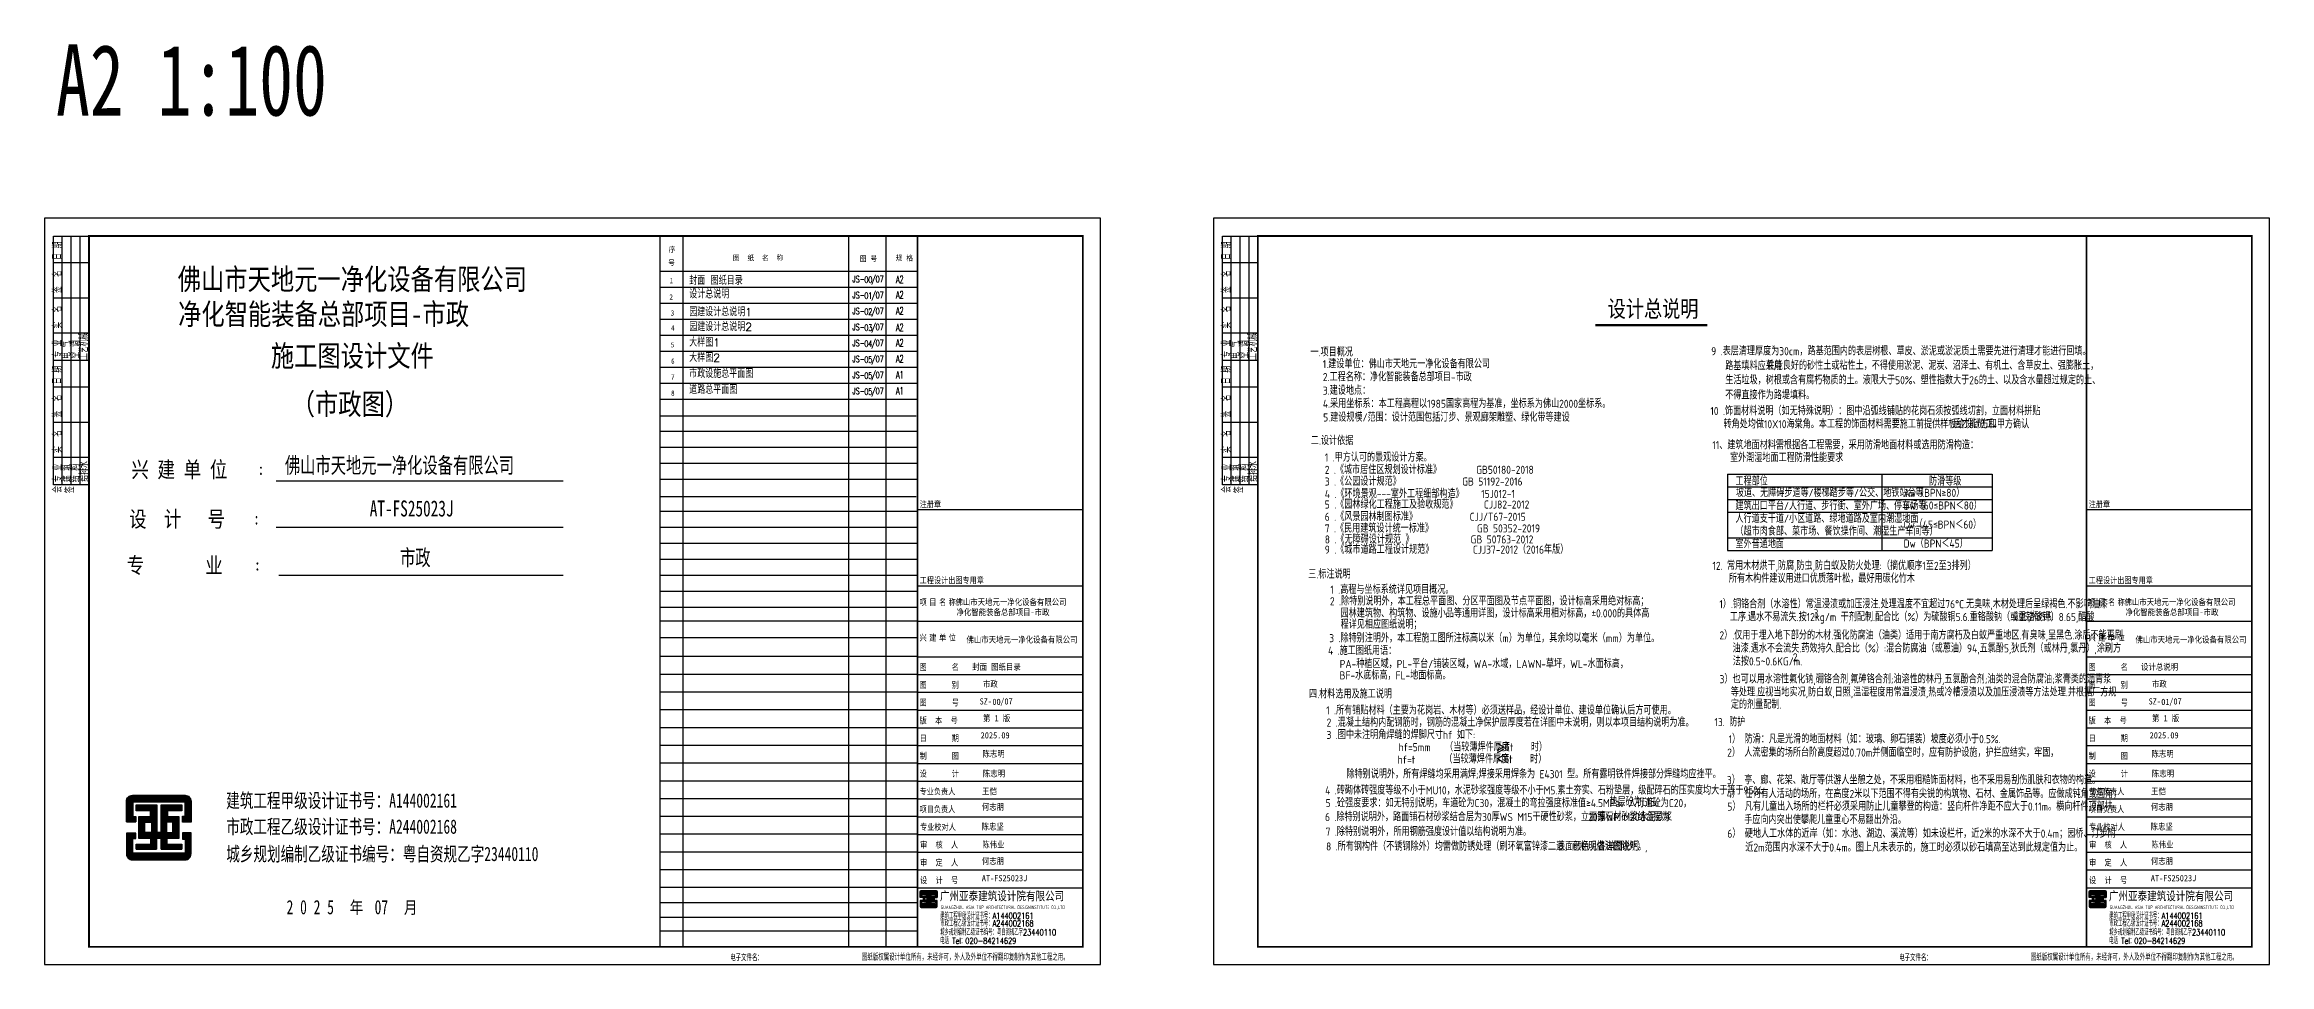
# Model space of a CAD drawing. Extents: x 104028 to 361637, y -78822 to 68782.
# Drawn here: x 104028 to 229184, y 17001 to 68782 of the extents above; entities that cross this region are included whole.
import ezdxf

# ---------------------------------------------------------------- set-up
doc = ezdxf.new("R2010")
doc.units = 0
doc.header["$LTSCALE"] = 1000
doc.header["$MEASUREMENT"] = 0
doc.layers.add('0.13', color=7, linetype='Continuous', lineweight=13)
for name, color, linetype in [('13', 13, 'Continuous'), ('14', 14, 'Continuous'), ('PUB_TEXT', 7, 'Continuous'), ('PUB_TITLE', 4, 'Continuous'), ('TK-TXT1', 140, 'Continuous')]:
    doc.layers.add(name, color=color, linetype=linetype)
doc.styles.add('-宋体', font='', dxfattribs={"width": 0.8})
doc.styles.add('-新宋体', font='', dxfattribs={"width": 0.8})
doc.styles.add('-黑体', font='', dxfattribs={"width": 0.8})
doc.styles.add('_HZTXT', font='')
doc.styles.add('_KCYD_DIM', font='gbenor.shx', dxfattribs={"bigfont": 'gbcbig.shx'})
doc.styles.add('_TCH_AXIS', font='COMPLEX', dxfattribs={"bigfont": 'GBCBIG'})
doc.styles.add('HT', font='')
doc.styles.add('hztxt', font='romand_pkpm', dxfattribs={"bigfont": 'gbcbig'})
doc.styles.get("Standard").update_dxf_attribs({"font": 'gbenor.shx', "bigfont": 'gbcbig.shx'})
doc.styles.add('天正', font='SIMPLEX', dxfattribs={"width": 0.8, "bigfont": 'HZTXT'})
doc.styles.add('宋体', font='', dxfattribs={"width": 0.8})
doc.styles.get('-宋体').set_extended_font_data('宋体')
doc.styles.get('-新宋体').set_extended_font_data('NSimSun')
doc.styles.get('-黑体').set_extended_font_data('SimHei')
doc.styles.get('_HZTXT').set_extended_font_data('KaiTi')
doc.styles.get('HT').set_extended_font_data('SimHei')
doc.styles.get('宋体').set_extended_font_data('SimSun')

# ---------------------------------------------------------------- blocks, each defined once
blk = doc.blocks.new('weer')
at = {"layer": '14'}
h = blk.add_hatch(dxfattribs=at)
h.set_pattern_fill('ANSI31', color=256, scale=100, angle=135, style=0)
h.set_pattern_definition([(180, (-144463.316, -50934.867), (-3e-15, -12.5), [])])
edge = h.paths.add_edge_path()
edge.add_line((73001, 29938), (73001, 29856))
edge.add_line((73001, 29856), (72861, 29856))
edge.add_line((72861, 29856), (72861, 30167))
edge.add_arc((72951, 30167), 90, 90, 180, ccw=False)
edge.add_line((72951, 30257), (73741, 30257))
edge.add_arc((73741, 30167), 90, 0, 90, ccw=False)
edge.add_line((73831, 30167), (73831, 29851))
edge.add_line((73831, 29851), (73701, 29851))
edge.add_line((73701, 29851), (73701, 29945))
edge.add_line((73701, 29945), (73730, 29945))
edge.add_line((73730, 29945), (73744, 29945))
edge.add_line((73744, 29945), (73744, 30157))
edge.add_line((73744, 30157), (72957, 30157))
edge.add_line((72957, 30157), (72957, 29938))
edge.add_line((72957, 29938), (73001, 29938))
h.paths.add_polyline_path([(73383, 29705), (73383, 30113), (73691, 30113), (73691, 30025), (73477, 30025), (73477, 29938), (73650, 29938), (73650, 29608), (73470, 29608), (73470, 29525), (73692, 29525), (73692, 29448), (73384, 29448), (73384, 29609), (73315, 29609), (73315, 29448), (73006, 29448), (73006, 29525), (73229, 29525), (73229, 29608), (73049, 29608), (73049, 29938), (73222, 29938), (73222, 30025), (73008, 30025), (73008, 30113), (73316, 30113), (73316, 29705)])
h.paths.add_polyline_path([(73138, 29855), (73236, 29855), (73236, 29699), (73138, 29699)], flags=16)
h.paths.add_polyline_path([(73560, 29855), (73463, 29855), (73463, 29699), (73560, 29699)], flags=16)
edge = h.paths.add_edge_path()
edge.add_line((73001, 29608), (73001, 29690))
edge.add_line((73001, 29690), (72861, 29690))
edge.add_line((72861, 29690), (72861, 29379))
edge.add_arc((72951, 29379), 90, 180, 270)
edge.add_line((72951, 29289), (73741, 29289))
edge.add_arc((73741, 29379), 90, 270, 360)
edge.add_line((73831, 29379), (73831, 29695))
edge.add_line((73831, 29695), (73701, 29695))
edge.add_line((73701, 29695), (73701, 29601))
edge.add_line((73701, 29601), (73730, 29601))
edge.add_line((73730, 29601), (73744, 29601))
edge.add_line((73744, 29601), (73744, 29389))
edge.add_line((73744, 29389), (72957, 29389))
edge.add_line((72957, 29389), (72957, 29608))
edge.add_line((72957, 29608), (73001, 29608))
for points in [[(73001, 29939), (73001, 29857), (72861, 29857), (72861, 30168, -0.414214), (72951, 30258), (73741, 30258, -0.414214), (73831, 30168), (73831, 29852), (73701, 29852), (73701, 29946), (73730, 29946), (73744, 29946), (73744, 30158), (72957, 30158), (72957, 29939)], [(73001, 29608), (73001, 29690), (72861, 29690), (72861, 29379, 0.414214), (72951, 29289), (73741, 29289, 0.414214), (73831, 29379), (73831, 29695), (73701, 29695), (73701, 29601), (73730, 29601), (73744, 29601), (73744, 29389), (72957, 29389), (72957, 29608)]]:
    blk.add_lwpolyline(points, format="xyb", close=True, dxfattribs=at)
blk.add_lwpolyline([(73383, 29705), (73383, 29705), (73383, 30113), (73691, 30113), (73691, 30025), (73477, 30025), (73477, 29938), (73650, 29938), (73650, 29608), (73470, 29608), (73470, 29525), (73692, 29525), (73692, 29448), (73384, 29448), (73384, 29609), (73315, 29609), (73315, 29448), (73006, 29448), (73006, 29525), (73229, 29525), (73229, 29608), (73049, 29608), (73049, 29938), (73222, 29938), (73222, 30025), (73008, 30025), (73008, 30113), (73316, 30113), (73316, 29705), (73383, 29705)], dxfattribs=at)
for points in [[(73138, 29855), (73236, 29855), (73236, 29699), (73138, 29699)], [(73560, 29855), (73463, 29855), (73463, 29699), (73560, 29699)]]:
    blk.add_lwpolyline(points, close=True, dxfattribs=at)
blk = doc.blocks.new('A$C31F951D0')
at = {"layer": 'PUB_TEXT', "style": '天正', "width": 0.6}
for s, p in [('JS-', (0, 132)), ('/07', (1182, 132))]:
    blk.add_text(s, height=396.4, dxfattribs=at).set_placement(p)
blk = doc.blocks.new('$titleblk$00000206')
at = {"layer": '14', "color": 14}
for p, q in [((-140, 20), (0, 20)), ((-140, 0), (-140, 20)), ((-140, 15), (0, 15)), ((-124.6, 0), (-124.6, 20)), ((-105, 0), (-105, 20)), ((-85, 0), (-85, 20)), ((-70, 0), (-70, 20)), ((-54.6, 0), (-54.6, 20)), ((-35, 0), (-35, 20)), ((-15, 0), (-15, 20)), ((0, 20), (0, 0)), ((-140, 10), (0, 10)), ((-140, 5), (0, 5)), ((-140, 0), (0, 0))]:
    blk.add_line(p, q, dxfattribs=at)
at = {"layer": '14', "color": 14, "style": 'hztxt', "width": 0.85}
for s, p in [('签', (-144.7, 8.3)), ('会', (-144.5, 15.3)), ('建 筑', (-138.5, 10.3)), ('专 业', (-138.5, 15.2)), ('实  名', (-122.1, 15.3)), ('签  名', (-102.1, 15.3)), ('日 期', (-83.4, 15.4)), ('电 气', (-69.1, 10.4)), ('专 业', (-68.5, 15.3)), ('实  名', (-52.1, 15.3)), ('签  名', (-32.1, 15.3)), ('日 期', (-13.4, 15.4)), ('结 构', (-138.5, 5.3)), ('给排水', (-138.2, 0.3)), ('工艺机械', (-69.7, 0.5)), ('空 调', (-68.9, 5.4))]:
    blk.add_text(s, height=4.5, dxfattribs=at).set_placement(p)
blk = doc.blocks.new('$titleblk$00000212')
at = {"layer": '14', "style": 'hztxt', "width": 0.85}
for s, p in [('电子文件名：', (-198.3, 0.8)), ('图纸版权属设计单位所有，未经许可，外人及外单位不得翻印复制作为其他工程之用。', (-124.2, 1.1))]:
    blk.add_text(s, height=3.6, rotation=359.9997, dxfattribs=at).set_placement(p)
blk = doc.blocks.new('DSFGNDFGMMMM')
at = {"layer": '14'}
h = blk.add_hatch(dxfattribs=at)
h.set_pattern_fill('ANSI31', color=256, scale=100, angle=135, style=0)
h.set_pattern_definition([(180, (-64047.399, -60016.807), (-3e-15, -12.5), [])])
edge = h.paths.add_edge_path()
edge.add_line((153417, 20856), (153417, 20774))
edge.add_line((153417, 20774), (153276, 20774))
edge.add_line((153276, 20774), (153276, 21085))
edge.add_arc((153366, 21085), 90, 90, 180, ccw=False)
edge.add_line((153366, 21175), (154157, 21175))
edge.add_arc((154157, 21085), 90, 0, 90, ccw=False)
edge.add_line((154247, 21085), (154247, 20769))
edge.add_line((154247, 20769), (154117, 20769))
edge.add_line((154117, 20769), (154117, 20863))
edge.add_line((154117, 20863), (154146, 20863))
edge.add_line((154146, 20863), (154160, 20863))
edge.add_line((154160, 20863), (154160, 21075))
edge.add_line((154160, 21075), (153373, 21075))
edge.add_line((153373, 21075), (153373, 20856))
edge.add_line((153373, 20856), (153417, 20856))
h.paths.add_polyline_path([(153799, 20623), (153799, 21031), (154107, 21031), (154107, 20943), (153893, 20943), (153893, 20856), (154065, 20856), (154065, 20526), (153886, 20526), (153886, 20443), (154108, 20443), (154108, 20366), (153800, 20366), (153800, 20527), (153731, 20527), (153731, 20366), (153422, 20366), (153422, 20443), (153644, 20443), (153644, 20526), (153465, 20526), (153465, 20856), (153638, 20856), (153638, 20943), (153424, 20943), (153424, 21031), (153731, 21031), (153731, 20623)])
h.paths.add_polyline_path([(153554, 20773), (153652, 20773), (153652, 20617), (153554, 20617)], flags=16)
h.paths.add_polyline_path([(153976, 20773), (153879, 20773), (153879, 20617), (153976, 20617)], flags=16)
edge = h.paths.add_edge_path()
edge.add_line((153417, 20526), (153417, 20608))
edge.add_line((153417, 20608), (153276, 20608))
edge.add_line((153276, 20608), (153276, 20297))
edge.add_arc((153366, 20297), 90, 180, 270)
edge.add_line((153366, 20207), (154157, 20207))
edge.add_arc((154157, 20297), 90, 270, 360)
edge.add_line((154247, 20297), (154247, 20613))
edge.add_line((154247, 20613), (154117, 20613))
edge.add_line((154117, 20613), (154117, 20519))
edge.add_line((154117, 20519), (154146, 20519))
edge.add_line((154146, 20519), (154160, 20519))
edge.add_line((154160, 20519), (154160, 20307))
edge.add_line((154160, 20307), (153373, 20307))
edge.add_line((153373, 20307), (153373, 20526))
edge.add_line((153373, 20526), (153417, 20526))
for p, q in [((153128, 58001), (153128, 18001)), ((153128, 42604), (162428, 42604)), ((153128, 38321), (162428, 38321)), ((153128, 36321), (162428, 36321)), ((153128, 34321), (162428, 34321)), ((153128, 33321), (162428, 33321)), ((153128, 32321), (162428, 32321)), ((153128, 31321), (162428, 31321)), ((153128, 30321), (162428, 30321)), ((153128, 29321), (162428, 29321)), ((153128, 28321), (162428, 28321)), ((153128, 27321), (162428, 27321)), ((153128, 26321), (162428, 26321)), ((153128, 25321), (162428, 25321)), ((153128, 24321), (162428, 24321)), ((153128, 23321), (162428, 23321)), ((153128, 22321), (162428, 22321)), ((153128, 21321), (162428, 21321)), ((153128, 21321), (162428, 21321))]:
    blk.add_line(p, q, dxfattribs=at)
for points in [[(153417, 20856), (153417, 20774), (153276, 20774), (153276, 21085, -0.4142136), (153366, 21175), (154157, 21175, -0.4142136), (154247, 21085), (154247, 20769), (154117, 20769), (154117, 20863), (154146, 20863), (154160, 20863), (154160, 21075), (153373, 21075), (153373, 20856)], [(153417, 20526), (153417, 20608), (153276, 20608), (153276, 20297, 0.4142136), (153366, 20207), (154157, 20207, 0.4142136), (154247, 20297), (154247, 20613), (154117, 20613), (154117, 20519), (154146, 20519), (154160, 20519), (154160, 20307), (153373, 20307), (153373, 20526)]]:
    blk.add_lwpolyline(points, format="xyb", close=True, dxfattribs=at)
blk.add_lwpolyline([(153799, 20623), (153799, 20623), (153799, 21031), (154107, 21031), (154107, 20943), (153893, 20943), (153893, 20856), (154065, 20856), (154065, 20526), (153886, 20526), (153886, 20443), (154108, 20443), (154108, 20366), (153800, 20366), (153800, 20527), (153731, 20527), (153731, 20366), (153422, 20366), (153422, 20443), (153644, 20443), (153644, 20526), (153465, 20526), (153465, 20856), (153638, 20856), (153638, 20943), (153424, 20943), (153424, 21031), (153731, 21031), (153731, 20623), (153799, 20623)], dxfattribs=at)
for points in [[(153554, 20773), (153652, 20773), (153652, 20617), (153554, 20617)], [(153976, 20773), (153879, 20773), (153879, 20617), (153976, 20617)]]:
    blk.add_lwpolyline(points, close=True, dxfattribs=at)
at = {"layer": 'PUB_TITLE'}
blk.add_lwpolyline([(104028, 17001), (163428, 17001), (163428, 59001), (104028, 59001)], close=True, dxfattribs=at)
at = {"layer": 'PUB_TITLE', "const_width": 100}
blk.add_lwpolyline([(106528, 18001), (162428, 18001), (162428, 58001), (106528, 58001)], close=True, dxfattribs=at)
at = {"layer": 'PUB_TITLE', "const_width": 80}
blk.add_lwpolyline([(153128, 18001), (153128, 58001)], dxfattribs=at)
at = {"layer": 'PUB_TITLE', "xscale": 100.0000000000002, "yscale": 100.0000000000002, "zscale": 100.0000000000002, "rotation": 90}
blk.add_blockref('$titleblk$00000206', (106528, 58001), dxfattribs=at)
at = {"layer": 'PUB_TITLE', "xscale": 100, "yscale": 100, "zscale": 100}
blk.add_blockref('$titleblk$00000212', (162428, 17119), dxfattribs=at)
at = {"layer": '13', "color": 7, "style": '_HZTXT', "width": 0.85}
for s, p in [('佛山市天地元一净化设备有限公司', (155270, 37230)), ('净化智能装备总部项目-市政', (155329, 36659)), ('佛山市天地元一净化设备有限公司', (155887, 35112)), ('市政', (156818, 32616, 24845)), ('SZ-  /07', (156626, 31636)), ('2025.09', (156687, 29726, 24845)), ('第 1 版', (156818, 30690, 24845)), ('陈志明', (156789, 28687)), ('陈志明', (156809, 27577)), ('王恺', (156767, 26571)), ('何志朋', (156751, 25700)), ('陈忠坚', (156738, 24586)), ('陈伟业', (156783, 23576)), ('何志朋', (156751, 22649)), ('AT-FS25023J', (156751, 21686))]:
    blk.add_text(s, height=350, dxfattribs=at).set_placement(p)
at = {"layer": '13', "style": 'hztxt', "oblique": 360, "width": 0.7}
for s, p in [('建筑工程甲级设计证书号：A144002161', (154413, 19569)), ('城乡规划编制乙级证书编号：粤自资规乙字23440110', (154413, 18640)), ('市政工程乙级设计证书号：A244002168', (154413, 19145)), ('电话 Tel：020-84214629', (154413, 18160))]:
    blk.add_text(s, height=350, rotation=359.99972, dxfattribs=at).set_placement(p)
at = {"layer": '14'}
for s, height, style, width, p in [('注册章', 350, '宋体', 0.82, (153255, 42733)), ('工程设计出图专用章', 350, '宋体', 0.82, (153255, 38450)), ('项', 350, '宋体', 0.82, (153252, 37221)), ('目', 350, '宋体', 0.82, (153796, 37221)), ('名', 350, '宋体', 0.82, (154347, 37221)), ('称', 350, '宋体', 0.82, (154886, 37221)), ('兴', 350, '宋体', 0.82, (153252, 35221)), ('建', 350, '宋体', 0.82, (153796, 35221)), ('单', 350, '宋体', 0.82, (154347, 35221)), ('位', 350, '宋体', 0.82, (154886, 35221)), ('图      名', 350, '宋体', 0.82, (153252, 33567)), ('图      别', 350, '宋体', 0.82, (153252, 32567)), ('图      号', 350, '宋体', 0.82, (153252, 31567)), ('版  本  号', 350, '宋体', 0.82, (153252, 30567)), ('制      图', 350, '宋体', 0.82, (153252, 28567)), ('日      期', 350, '宋体', 0.82, (153252, 29567)), ('设      计', 350, '宋体', 0.82, (153252, 27567)), ('专业负责人', 350, '宋体', 0.82, (153252, 26567)), ('项目负责人', 350, '宋体', 0.82, (153252, 25567)), ('专业校对人', 350, '宋体', 0.82, (153279, 24567, -24845)), ('审  核  人', 350, '宋体', 0.82, (153279, 23567, -24845)), ('审  定  人', 350, '宋体', 0.82, (153279, 22567, -24845)), ('设  计  号', 350, '宋体', 0.82, (153279, 21567, -24845)), ('广州亚泰建筑设计院有限公司', 480, 'HT', 0.8, (154395, 20613))]:
    blk.add_text(s, height=height, dxfattribs=dict(at, style=style, width=width)).set_placement(p)
at = {"layer": '14', "oblique": 360, "width": 0.8}
blk.add_text('GUANGZHOU ASIA TOP ARCHITECTURAL DESIGNINSTITUTE CO.,LTD', height=198, rotation=359.99972, dxfattribs=at).set_placement((154441, 20125, -24845))

msp = doc.modelspace()

# ---------------------------------------------------------------- linework, layer by layer
for p, q in [((198702.1, 44597.2, 8526.4), (213577.3, 44597.2, 8526.4)), ((198702.1, 44597.2, 8526.4), (198702.1, 40307.2, 8526.4)), ((198702.1, 43882.2, 8526.4), (213577.3, 43882.2, 8526.4)), ((207375.9, 44597.2, 8526.4), (207375.9, 40307.2, 8526.4)), ((213577.3, 44597.2, 8526.4), (213577.3, 40307.2, 8526.4)), ((198702.1, 43167.2, 8526.4), (213577.3, 43167.2, 8526.4)), ((198702.1, 42452.2, 8526.4), (213577.3, 42452.2, 8526.4)), ((198702.1, 41022.2, 8526.4), (213577.3, 41022.2, 8526.4)), ((198702.1, 40307.2, 8526.4), (213577.3, 40307.2, 8526.4)), ((185765.7, 29448, 8526.4), (186109.6, 29258.7, 8526.4)), ((185765.7, 29069.5, 8526.4), (186109.6, 29258.7, 8526.4)), ((185765.7, 28930.1, 8526.4), (186109.6, 29119.3, 8526.4)), ((186078.6, 28767.8, 8526.4), (185734.7, 28578.6, 8526.4)), ((186078.6, 28389.3, 8526.4), (185734.7, 28578.6, 8526.4))]:
    msp.add_line(p, q)
at = {"color": 0, "const_width": 130}
msp.add_lwpolyline([(191266, 52976.1), (197564, 52976.1)], dxfattribs=at)
at = {"layer": '13', "color": 7}
for p, q in [((153128, 55101), (138632.8, 55101, -24844.8)), ((153128, 54201), (138632.8, 54201, -24844.8)), ((153128, 53301), (138632.8, 53301, -24844.8)), ((153128, 52401), (138632.8, 52401, -24844.8)), ((153128, 51501), (138632.8, 51501, -24844.8)), ((153128, 50601), (138632.8, 50602.9, -24844.8)), ((153128, 49701), (138632.8, 49701, -24844.8)), ((153128, 48801), (138632.8, 48801, -24844.8)), ((153063.4, 47868.3), (138632.8, 47868.3, -24844.8)), ((153128, 47001), (138632.8, 47001, -24844.8)), ((153128, 46101), (138632.8, 46101, -24844.8)), ((153128, 45201), (138632.8, 45201, -24844.8)), ((153128, 44301), (138632.8, 44301, -24844.8)), ((153063.4, 43328.3), (138632.8, 43328.3, -24844.8)), ((153128, 42501), (138632.8, 42501, -24844.8)), ((153128, 41601), (138632.8, 41601, -24844.8)), ((153128, 40701), (138632.8, 40701, -24844.8)), ((153128, 39801), (138632.8, 39801, -24844.8)), ((153128, 38901), (138632.8, 38901, -24844.8)), ((153128, 38001), (138632.8, 38001, -24844.8)), ((153128, 37101), (138632.8, 37101, -24844.8)), ((153128, 36328.3), (138632.8, 36328.3, -24844.8)), ((153128, 34328.3), (138632.8, 34328.3, -24844.8)), ((153128, 33328.3), (138632.8, 33330.9, -24844.8)), ((153096.6, 32324.4), (138632.8, 32324.4, -24844.8)), ((153121, 31328.3), (138632.8, 31328.3, -24844.8)), ((153128, 30328.3), (138632.8, 30328.3, -24844.8)), ((153128, 29328.3), (138632.8, 29328.3, -24844.8)), ((153128, 28328.3), (138632.8, 28328.3, -24844.8)), ((153128, 27328.3), (138632.8, 27328.3, -24844.8)), ((153128, 26328.3), (138632.8, 26328.3, -24844.8)), ((153128, 25328.3), (138632.8, 25328.3, -24844.8)), ((153128, 24328.3), (138632.8, 24328.3, -24844.8)), ((153128, 23328.3), (138632.8, 23328.3, -24844.8)), ((153128, 22328.3), (138632.8, 22328.3, -24844.8)), ((153128, 21328.3), (138632.8, 21328.3, -24844.8)), ((153129.5, 20478.8), (138632.8, 20478.8, -24844.8)), ((153128, 19655), (138632.8, 19655, -24844.8)), ((153128, 18884.2), (138632.8, 18884.2, -24844.8))]:
    msp.add_line(p, q, dxfattribs=at)
at = {"layer": 'PUB_TITLE', "color": 0}
for p, q in [((138632.8, 58001, -24844.8), (138632.8, 18001, -24844.8)), ((139937.5, 58001, -24844.8), (139937.5, 18001, -24844.8)), ((149248.1, 58001), (149248.1, 18001)), ((151361.2, 58001), (151361.2, 18001)), ((153128, 56001), (138632.8, 56001, -24844.8)), ((153128, 35379.2), (138632.8, 35379.2, -24844.8)), ((153128, 34328.3), (138632.8, 34328.3, -24844.8)), ((153096.6, 32324.4), (143781.5, 32324.4, -24844.8)), ((153121, 31328.3), (143812.9, 31328.3, -24844.8)), ((153128, 30328.3), (143812.9, 30328.3, -24844.8)), ((153128, 29328.3), (143812.9, 29328.3, -24844.8)), ((153128, 28328.3), (143812.9, 28328.3, -24844.8)), ((153128, 27328.3), (143812.9, 27328.3, -24844.8)), ((153128, 26328.3), (143812.9, 26328.3, -24844.8)), ((153128, 25328.3), (143812.9, 25328.3, -24844.8)), ((153128, 24328.3), (143812.9, 24328.3, -24844.8))]:
    msp.add_line(p, q, dxfattribs=at)
at = {"layer": 'PUB_TITLE'}
for p, q in [((117049.9, 44221.6), (133201, 44221.6)), ((117049.9, 41621.6), (133201, 41621.6)), ((117205.9, 38910.2), (133201, 38910.2))]:
    msp.add_line(p, q, dxfattribs=at)
at = {"layer": 'PUB_TITLE', "const_width": 80}
msp.add_lwpolyline([(153128, 18001), (153128, 58001)], dxfattribs=at)
msp.add_lwpolyline([(153128, 18001), (153128, 58001)], dxfattribs=at)
msp.add_lwpolyline([(153128, 18001), (153128, 58001)], dxfattribs=at)
at = {"layer": 'PUB_TITLE'}
for points in [[(116179.9, 44963.6, 1), (116229.9, 44963.6, 1)], [(116179.9, 44615.3, 1), (116229.9, 44615.3, 1)], [(115927.5, 42176, 1), (115977.5, 42176, 1)], [(115927.5, 41827.7, 1), (115977.5, 41827.7, 1)], [(115977.5, 39576, 1), (116027.5, 39576, 1)], [(115977.5, 39227.7, 1), (116027.5, 39227.7, 1)]]:
    msp.add_lwpolyline(points, format="xyb", close=True, dxfattribs=at)

# ---------------------------------------------------------------- block references
for p in [(0, 0), (65755.8, 0)]:
    msp.add_blockref('DSFGNDFGMMMM', p)
at = {"xscale": 3.75, "yscale": 3.75, "zscale": 3.75}
msp.add_blockref('weer', (-164595.5, -86940.2), dxfattribs=at)
at = {"layer": '0.13', "xscale": 0.9, "yscale": 0.9, "zscale": 0.9}
for p in [(149474.2, 55277.7), (149474.2, 54377.7), (149474.2, 53477.7), (149474.2, 52577.7), (149474.2, 51677.7), (149474.2, 50779.4), (149474.2, 49881.3), (149474.2, 48979.4)]:
    msp.add_blockref('A$C31F951D0', p, dxfattribs=at)

# ---------------------------------------------------------------- texts
at = {"color": 7, "style": '-宋体'}
for s, width, p in [('号', 0.9, (139108.8, 56351.2, -24844.8)), ('序', 0.9, (139140.5, 57099.8, -24844.8)), ('图  纸  名  称', 0.9, (142751.6, 56624.1, -24844.8)), ('图 号', 0.9, (149889.4, 56580.4)), ('规 格', 0.9, (151907, 56614.5)), ('1', 0.8, (139193.2, 55347.1, -24844.8)), ('2', 0.8, (139182.6, 54419.2, -24844.8)), ('3', 0.8, (139255.2, 53518, -24844.8)), ('4', 0.8, (139272.1, 52674.8, -24844.8)), ('5', 0.8, (139258.1, 51734.2, -24844.8)), ('6', 0.8, (139274.8, 50809.9, -24844.8)), ('7', 0.8, (139274.8, 49911.7, -24844.8)), ('8', 0.8, (139274.8, 49009.9, -24844.8))]:
    msp.add_text(s, height=300, dxfattribs=dict(at, width=width)).set_placement(p)
at = {"style": 'HT', "width": 0.8}
msp.add_text('设计总说明', height=936, dxfattribs=at).set_placement((191956.9, 53440.1, 7751.2))
at = {"style": '_KCYD_DIM'}
for s, p in [('一.项目概况', (175235.8, 51231.8)), ('9 .表层清理厚度为30cm，路基范围内的表层树根、草皮、淤泥或淤泥质土需要先进行清理才能进行回填。', (197777.5, 51291.3)), ('1.建设单位：佛山市天地元一净化设备有限公司', (175929.1, 50565.7)), ('2.工程名称：净化智能装备总部项目-市政', (175936.5, 49836.8)), ('路基填料应采用', (198570.6, 50459.8)), ('生活垃圾，树根或含有腐朽物质的土。液限大于50%%%、塑性指数大于26的土、以及含水量超过规定的土、', (198570.6, 49659.3)), ('性能良好的砂性土或粘性土，不得使用淤泥、泥炭、沼泽土、有机土、含草皮土、强膨胀土，', (200896.9, 50478.7)), ('3.建设地点：', (175936.5, 49072.3)), ('4.采用坐标系：本工程高程以1985国家高程为基准，坐标系为佛山2000坐标系。 ', (175936.5, 48332.9)), ('不得直接作为路堤填料。', (198570.6, 48818)), ('5.建设规模/范围：设计范围包括汀步、景观廊架雕塑、绿化带等建设', (175952.6, 47562.5)), ('10 .饰面材料说明（如无特殊说明）：图中沿弧线铺贴的花岗石须按弧线切割，立面材料拼贴', (197733, 47924.5, 8526.4)), ('转角处均做10X10海棠角。本工程的饰面材料需要施工前提供样板给设计方和甲方确认', (198471.7, 47183.6, 8526.4)), ('后才能施工。', (211387.2, 47196.5, 8526.4)), ('二.设计依据', (175258.4, 46251.6)), ('11、建筑地面材料需根据各工程需要，采用防滑地面材料或选用防滑构造：', (197844.1, 46005.9, 8526.4)), ('1 .甲方认可的景观设计方案。', (176042.6, 45308.6)), ('2 .《城市居住区规划设计标准》        GB50180-2018', (176042.6, 44616.3)), ('     室外潮湿地面工程防滑性能要求', (197605.1, 45295.3, 8526.4)), ('3 .《公园设计规范》              GB 51192-2016', (176042.6, 43956.1)), ('工程部位', (199144.7, 43964.7, 8526.4)), ('坡道、无障碍步道等/楼梯踏步等/公交、地铁站台等', (199164.9, 43319.7, 8526.4)), ('Aw（BPN≥80）', (208604.6, 43321.2, 8526.4)), ('防滑等级', (210034.6, 43964.7, 8526.4)), ('4 .《环境景观---室外工程细部构造》    15J012-1', (176042.6, 43258.8)), ('5 .《园林绿化工程施工及验收规范》      CJJ82-2012', (176042.6, 42662.1)), ('建筑出口平台/人行道、步行街、室外广场、停车场等', (199144.7, 42581, 8526.4)), ('Bw（60≤BPN＜80）', (208604.6, 42606.2, 8526.4)), ('7 .《民用建筑设计统一标准》          GB 50352-2019', (176042.6, 41317.7)), ('6 .《风景园林制图标准》            CJJ/T67-2015', (176042.6, 41972.7)), ('人行道支干道/小区道路、绿地道路及室内潮湿地面', (199144.7, 41866, 8526.4)), ('（超市肉食部、菜市场、餐饮操作间、潮湿生产车间等）', (199144.7, 41151, 8526.4)), ('Cw（45≤BPN＜60）', (208604.6, 41533.7, 8526.4)), ('9 .《城市道路工程设计规范》         CJJ37-2012（2016年版）', (176042.6, 40123.7)), ('8 .《无障碍设计规范 》             GB 50763-2012', (176042.6, 40697)), ('室外普通地面', (199144.7, 40436, 8526.4)), ('Dw（BPN＜45）', (208604.6, 40467, 8526.4)), ('三.标注说明', (175113.4, 38731.5)), ('12. 常用木材烘干,防腐,防虫,防白蚁及防火处理:（摘优顺序1至2至3排列）', (197849.3, 39211.3)), ('    所有木构件建议用进口优质落叶松，最好用碳化竹木', (197787.7, 38495.9)), ('2 .除特别说明外，本工程总平面图、分区平面图及节点平面图，设计标高采用绝对标高；', (176334.5, 37217.3)), ('1 .高程与坐标系统详见项目概况。', (176356.6, 37870.4)), ('1）.铜铬合剂（水溶性）常温浸渍或加压浸注.处理温度不宜超过76%%dC.无臭味,木材处理后呈绿褐色.不影响油漆', (198240.9, 37054.6)), ('程详见相应图纸说明；', (176934.4, 35905.6)), ('园林建筑物、构筑物、设施小品等通用详图，设计标高采用相对标高，±0.000的具体高', (176934.4, 36537.6)), ('工序.遇水不易流失.按12kg/m 干剂配制.配合比（%）为硫酸铜5.6.重铬酸钠（或重铬酸钾）8.65,醋酸', (198827.5, 36328.1)), ('3 .除特别注明外，本工程施工图所注标高以米（m）为单位，其余均以毫米（mm）为单位。', (176295.1, 35140.2)), ('2）.仅用于埋入地下部分的木材.强化防腐油（油类）适用于南方腐朽及白蚁严重地区.有臭味,呈黑色.涂后不能再刷', (198240.9, 35299.2)), ('油漆.遇水不会流失.药效持久.配合比（%）:混合防腐油（或蒽油）94,五氯酚5,狄氏剂（或林丹,氯丹）,涂刷方', (198980.6, 34565)), ('4 .施工图纸用语：', (176226.3, 34432.9)), ('PA-种植区域，PL-平台/铺装区域，WA-水域，LAWN-草坪，WL-水面标高，', (176884.9, 33689.2)), ('法按0.5~0.6KG/m.', (198994.6, 33831.1)), ('2', (202371.3, 34061.6)), ('BF-水底标高，FL-地面标高。', (176878.3, 33047.6)), ('3）也可以用水溶性氟化钠,硼铬合剂,氟砷铬合剂;油溶性的林丹,五氯酚合剂;油类的混合防腐油;浆膏类的沥青浆', (198251.2, 32831.5)), ('等处理.应视当地实况,防白蚁,日照,温湿程度用常温浸渍,热或冷槽浸渍以及加压浸渍等方法处理.并根据厂方规', (198884.4, 32094.5)), ('四.材料选用及施工说明', (175160.9, 31988.1)), ('1 .所有铺贴材料（主要为花岗岩、木材等）必须送样品，经设计单位、建设单位确认后方可使用。', (176123.2, 31074.3)), ('定的剂量配制.', (198884.4, 31400.1)), ('3 .图中未注明角焊缝的焊脚尺寸hf 如下:', (176141.6, 29696.8)), ('2 .混凝土结构内配钢筋时，钢筋的混凝土净保护层厚度若在详图中未说明，则以本项目结构说明为准。', (176147, 30390.3)), ('13. 防护', (197965, 30416.3)), ('hf=5mm', (180193.6, 29004.6)), ('（当较薄焊件厚度t    时）', (182772, 28329.3)), ('（当较薄焊件厚度t    时）', (182811.9, 29004.6)), ('6', (186136.7, 28357.3)), ('6', (186167.7, 29037.5)), ('2） 人流密集的场所台阶高度超过0.70m并侧面临空时，应有防护设施，护拦应结实，牢固，', (198679.2, 28700.7)), ('1） 防滑：凡是光滑的地面材料（如：玻璃、卵石铺装）坡度必须小于0.5%.', (198758.9, 29456.6)), ('除特别说明外，所有焊缝均采用满焊;焊接采用焊条为 E4301 型。所有露明铁件焊接部分焊缝均应挫平。', (177267.1, 27484.1)), ('hf=t', (180138.9, 28306.6)), ('3） 亭、廊、花架、敞厅等供游人坐憩之处，不采用粗糙饰面材料，也不采用易刮伤肌肤和衣物的构造。', (198664.6, 27152.1)), ('4 .砖砌体砖强度等级不小于MU10，水泥砂浆强度等级不小于M5.素土夯实、石粉垫层，级配碎石的压实度均大于等于95%%%。', (176067.2, 26574.3)), ('5 .砼强度要求：如无特别说明，车道砼为C30，混凝土的弯拉强度标准值≥4.5MPa。人行道砼为C20，', (176087.7, 25858.2)), ('垫层砼为C15。', (192055.8, 25925.1)), ('4） 任何有人活动的场所，在高度2米以下范围不得有尖锐的构筑物、石材、金属饰品等。应做成钝角或圆角，', (198653.3, 26375.8)), ('6 .除特别说明外，路面铺石材砂浆结合层为30厚WS M15干硬性砂浆，立面铺石材砂浆结合层为', (176058.8, 25076.1)), ('20厚WP M20水泥砂浆', (190860.7, 25072.1)), ('5） 凡有儿童出入场所的栏杆必须采用防止儿童攀登的构造：竖向杆件净距不应大于0.11m。横向杆件顶部扶', (198687.1, 25663.3)), ('     手应向内突出使攀爬儿童重心不易翻出外沿。', (198404.7, 24911.7)), ('7 .除特别说明外，所用钢筋强度设计值以结构说明为准。', (176090.7, 24247.6)), ('8 .所有钢构件（不锈钢除外）均需做防锈处理（刷环氧富锌漆二道，已标明做法的除外）,', (176116.9, 23416.7)), ('表面颜色见各详图说明。', (189114.9, 23416.3)), ('6） 硬地人工水体的近岸（如：水池、湖边、溪流等）如未设栏杆，近2米的水深不大于0.4m；园桥、汀步附', (198687.1, 24138.6)), ('     近2m范围内水深不大于0.4m。图上凡未表示的，施工时必须以砂石填高至达到此规定值为止。', (198465.8, 23357.9))]:
    msp.add_text(s, height=455, dxfattribs=at).set_placement(p)
at = {"width": 0.8}
for s, p in [('3', (203560.5, 36541.7)), ('0.25,水85.5.', (214805, 36368.6))]:
    msp.add_text(s, height=455, dxfattribs=at).set_placement(p)
at = {"layer": '13', "color": 7, "style": '_TCH_AXIS'}
for s, p in [('封面 图纸目录', (140292.5, 55262.1, -24844.8)), ('设计总说明', (140292.5, 54501.5, -24844.8)), ('园建设计总说明1', (140292.5, 53494.8, -24844.8)), ('园建设计总说明2', (140292.5, 52657.1, -24844.8)), ('大样图1', (140292.5, 51782.4, -24844.8)), ('大样图2', (140292.5, 50923, -24844.8)), ('市政设施总平面图', (140292.5, 50024.8, -24844.8)), ('道路总平面图', (140292.5, 49123, -24844.8))]:
    msp.add_text(s, height=450, dxfattribs=at).set_placement(p)
at = {"layer": '13', "color": 7, "style": '_HZTXT', "width": 0.85}
for s, p in [('封面 图纸目录', (156210.4, 33576.8)), ('设计总说明', (221956.7, 33576.8)), ('00', (157348.8, 31611.2)), ('01', (223095.2, 31611.2))]:
    msp.add_text(s, height=350, dxfattribs=at).set_placement(p)
at = {"layer": 'PUB_TEXT'}
for s, height, style, width, p in [('A2 1:100', 4000, '-宋体', 0.7, (104676, 64782.2)), ('00', 356.79, '天正', 0.6, (150143.7, 55359.9)), ('A2', 420, '天正', 0.6, (151922.9, 55346)), ('01', 356.79, '天正', 0.6, (150143.7, 54459.9)), ('02', 356.79, '天正', 0.6, (150143.7, 53559.9)), ('A2', 420, '天正', 0.6, (151922.9, 54478.7)), ('A2', 420, '天正', 0.6, (151922.9, 53578.7)), ('03', 356.79, '天正', 0.6, (150143.7, 52659.9)), ('A2', 420, '天正', 0.6, (151922.9, 52646)), ('04', 356.79, '天正', 0.6, (150143.7, 51759.9)), ('A2', 420, '天正', 0.6, (151922.9, 51778.7)), ('05', 356.79, '天正', 0.6, (150143.7, 50861.6)), ('05', 356.79, '天正', 0.6, (150143.7, 49963.5)), ('A2', 420, '天正', 0.6, (151922.9, 50878.7)), ('A1', 420, '天正', 0.6, (151922.9, 49980.5)), ('05', 356.79, '天正', 0.6, (150143.7, 49061.6)), ('A1', 420, '天正', 0.6, (151922.9, 49078.7))]:
    msp.add_text(s, height=height, dxfattribs=dict(at, style=style, width=width)).set_placement(p)
at = {"layer": 'PUB_TITLE'}
for s, height, style, width, p in [('佛山市天地元一净化设备有限公司', 1200, '-黑体', 0.8, (111523.6, 54971.7)), ('净化智能装备总部项目-市政', 1200, '-黑体', 0.8, (111543.7, 53006.7)), ('施工图设计文件', 1200, '-黑体', 0.8, (116763.8, 50658.3)), ('（市政图）', 1200, '-黑体', 0.8, (117934, 47943.6)), ('兴 建 单 位', 900, '-黑体', 0.8, (108912.4, 44409.4)), ('设  计   号', 900, '-黑体', 0.8, (108786.2, 41621.8)), ('专       业', 900, '-黑体', 0.8, (108660, 39021.8)), ('建筑工程甲级设计证书号：A144002161', 800, '-宋体', 0.7, (114251.6, 25830.9)), ('市政工程乙级设计证书号：A244002168', 800, '-宋体', 0.7, (114251.6, 24363.8)), ('城乡规划编制乙级证书编号：粤自资规乙字23440110', 800, '-宋体', 0.7, (114251.6, 22825.7)), ('2 0 2 5      07', 800, '-宋体', 0.7, (117644.1, 19830.7)), ('年      月    ', 700, '-黑体', 0.8, (121199.3, 19866.2))]:
    msp.add_text(s, height=height, dxfattribs=dict(at, style=style, width=width)).set_placement(p)
at = {"layer": 'TK-TXT1', "style": '-新宋体', "width": 0.7}
for s, p in [('佛山市天地元一净化设备有限公司', (117550, 44653.6)), ('AT-FS25023J', (122322.6, 42217.7)), ('市政', (124026.4, 39455.7))]:
    msp.add_text(s, height=900, dxfattribs=at).set_placement(p)

doc.saveas('drawing.dxf')
